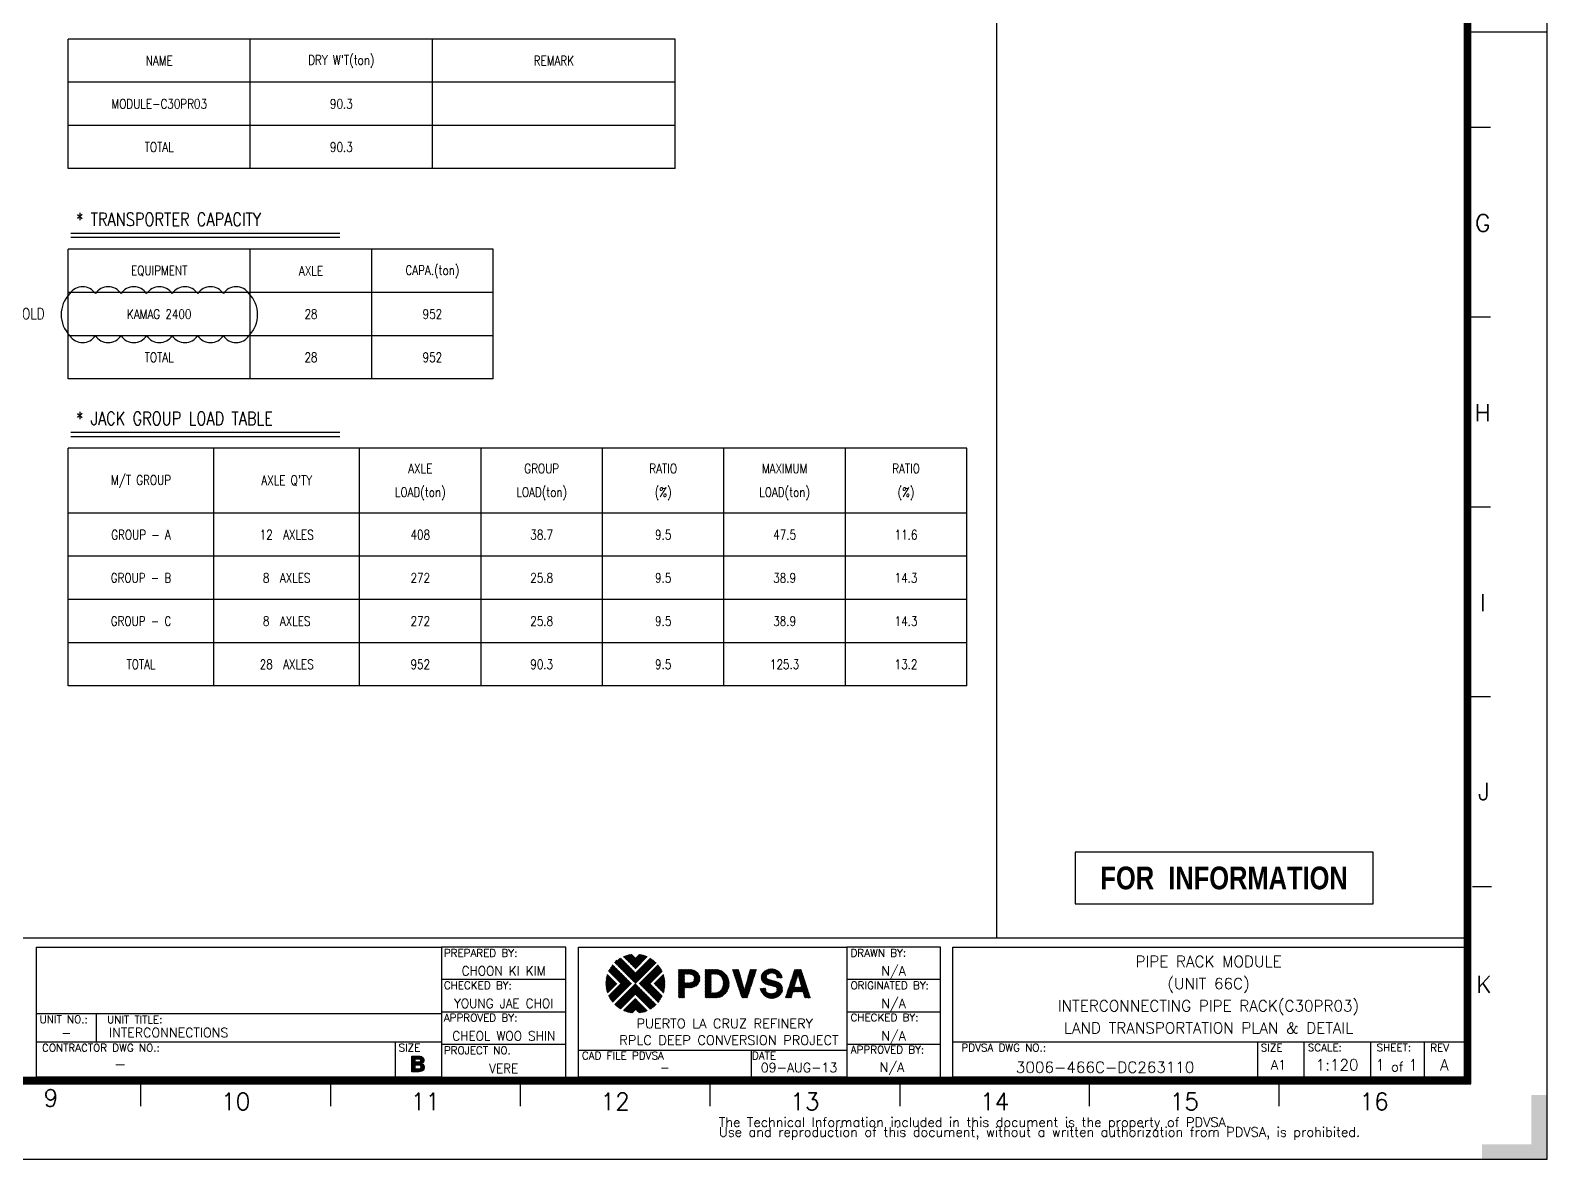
# Model space of a CAD drawing. Header units: metres. Extents: x 151392 to 252312, y -135713 to -64433.
# Drawn here: x 204364 to 252312, y -135713 to -100013 of the extents above; entities that cross this region are included whole.
import ezdxf
from ezdxf.enums import TextEntityAlignment as Align

# ---------------------------------------------------------------- set-up
doc = ezdxf.new("R2010")
doc.units = ezdxf.units.M
doc.header["$LTSCALE"] = 1200
doc.layers.get('0').update_dxf_attribs({"color": 9})
for name, color, linetype in [('block', 2, 'Continuous'), ('CH', 2, 'Continuous'), ('CO', 7, 'Continuous'), ('CTEXTO', 7, 'Continuous'), ('ETBLKA', 7, 'Continuous'), ('TE', 3, 'Continuous'), ('TEXT', 7, 'Continuous')]:
    doc.layers.add(name, color=color, linetype=linetype)
doc.styles.add('DWG_TITLE BLOCK$0$ARIAL', font='arialbd.ttf')
doc.styles.add('ROMANS', font='romans.shx', dxfattribs={"width": 0.8, "height": 360, "bigfont": 'ghs.shx'})
doc.styles.add('RS3', font='ROMANS.shx', dxfattribs={"width": 0.8, "height": 150})

# ---------------------------------------------------------------- blocks, each defined once
blk = doc.blocks.new('Offshore_HEC')
at = {"lineweight": 25}
for p, q in [((695.99, 572.32), (695.99, 58.46)), ((819.32, 21.75), (819.32, 572.32)), ((819.44, 21.62), (819.44, 572.44)), ((819.56, 21.5), (819.56, 572.56)), ((819.68, 21.38), (819.68, 572.68)), ((819.8, 21.25), (819.8, 572.8)), ((819.92, 21.12), (819.92, 572.92)), ((820.04, 21), (820.04, 573.04)), ((820.16, 20.88), (820.16, 573.16)), ((820.28, 20.75), (820.28, 573.28)), ((820.4, 20.62), (820.4, 573.4)), ((820.52, 20.5), (820.52, 573.52)), ((820.64, 20.38), (820.64, 573.64)), ((820.76, 20.25), (820.76, 573.76)), ((820.88, 20.12), (820.88, 573.88)), ((821, 20), (821, 574)), ((841, 297), (819.32, 297)), ((820.16, 272), (826.16, 272)), ((820.16, 222), (826.16, 222)), ((820.16, 172), (826.16, 172)), ((820.16, 122), (826.16, 122)), ((821.45, 72), (826.45, 72)), ((21.75, 58.46), (819.32, 58.46)), ((443.07, 56.02), (549.78, 56.02)), ((443.07, 21.75), (443.07, 56.02)), ((549.78, 56.02), (549.78, 21.75)), ((582.57, 56.02), (549.78, 56.02)), ((582.57, 21.75), (582.57, 56.02)), ((681.23, 56.02), (656.59, 56.02)), ((681.23, 21.75), (681.23, 56.02)), ((684.5, 56.02), (819.32, 56.02)), ((684.5, 21.75), (684.5, 56.02)), ((819.32, 56.02), (819.32, 21.75)), ((582.51, 47.45), (549.78, 47.45)), ((681.23, 47.45), (656.59, 47.45)), ((549.78, 38.44), (443.07, 38.44)), ((458.81, 38.44), (458.81, 30.94)), ((582.57, 38.88), (549.78, 38.88)), ((681.23, 38.88), (656.59, 38.88)), ((549.78, 30.94), (443.07, 30.94)), ((537.61, 30.94), (537.61, 21.75)), ((582.57, 30.32), (549.78, 30.32)), ((656.59, 28.78), (585.84, 28.78)), ((681.23, 30.32), (656.59, 30.32)), ((819.32, 30.94), (684.5, 30.94)), ((764.81, 30.94), (764.81, 21.75)), ((776.98, 30.94), (776.98, 21.75)), ((794.57, 30.94), (794.57, 21.75)), ((808.75, 30.94), (808.75, 21.75)), ((542.09, 23.18), (542.09, 27.24)), ((542.2, 23.18), (542.2, 27.24)), ((542.31, 23.18), (542.31, 27.24)), ((542.42, 23.18), (542.42, 27.24)), ((542.53, 23.18), (542.53, 27.24)), ((542.64, 23.18), (542.64, 27.24)), ((542.75, 23.18), (542.75, 27.24)), ((542.87, 26.57), (542.87, 27.24)), ((542.87, 26.57), (542.87, 27.24)), ((542.87, 25.01), (542.87, 25.64)), ((542.87, 25.01), (542.87, 25.64)), ((542.98, 26.57), (542.98, 27.24)), ((542.98, 26.57), (542.98, 27.24)), ((542.98, 25.01), (542.98, 25.64)), ((542.98, 25.01), (542.98, 25.64)), ((543.09, 26.57), (543.09, 27.24)), ((543.09, 26.57), (543.09, 27.24)), ((543.09, 25.01), (543.09, 25.64)), ((543.09, 25.01), (543.09, 25.64)), ((543.2, 26.57), (543.2, 27.24)), ((543.2, 26.57), (543.2, 27.24)), ((543.2, 25.01), (543.2, 25.64)), ((543.2, 25.01), (543.2, 25.64)), ((543.31, 26.57), (543.31, 27.24)), ((543.31, 26.57), (543.31, 27.24)), ((543.31, 25.01), (543.31, 25.64)), ((543.31, 25.01), (543.31, 25.64)), ((543.42, 26.57), (543.42, 27.24)), ((543.42, 26.57), (543.42, 27.24)), ((543.42, 25.01), (543.42, 25.64)), ((543.42, 25.01), (543.42, 25.64)), ((543.53, 26.57), (543.53, 27.24)), ((543.53, 26.57), (543.53, 27.24)), ((543.53, 25.01), (543.53, 25.64)), ((543.53, 25.01), (543.53, 25.64)), ((543.64, 26.57), (543.64, 27.24)), ((543.64, 26.57), (543.64, 27.24)), ((543.64, 25.01), (543.64, 25.64)), ((543.64, 25.01), (543.64, 25.64)), ((543.75, 26.57), (543.75, 27.24)), ((543.75, 26.57), (543.75, 27.24)), ((543.75, 25.01), (543.75, 25.64)), ((543.75, 25.01), (543.75, 25.64)), ((543.86, 26.55), (543.86, 27.24)), ((543.86, 26.57), (543.86, 27.24)), ((543.86, 24.98), (543.86, 25.66)), ((543.86, 25.01), (543.86, 25.64)), ((543.97, 26.51), (543.97, 27.24)), ((543.97, 26.57), (543.97, 27.24)), ((543.97, 24.95), (543.97, 25.69)), ((543.97, 25.01), (543.97, 25.64)), ((544.08, 26.45), (544.08, 27.24)), ((544.08, 26.57), (544.08, 27.24)), ((544.08, 24.9), (544.08, 25.73)), ((544.08, 25.01), (544.08, 25.64)), ((544.2, 26.57), (544.2, 27.24)), ((544.2, 26.35), (544.2, 27.22)), ((544.2, 24.83), (544.2, 25.86)), ((544.2, 25.01), (544.2, 25.64)), ((544.2, 23.2), (544.2, 24.05)), ((544.31, 24.7), (544.31, 27.19)), ((544.31, 23.22), (544.31, 24.2)), ((544.42, 23.25), (544.42, 27.16)), ((544.53, 25.37), (544.53, 27.12)), ((544.53, 23.28), (544.53, 25.32)), ((544.64, 25.43), (544.64, 27.04)), ((544.64, 23.3), (544.64, 25.26)), ((544.75, 25.49), (544.75, 26.97)), ((544.75, 23.38), (544.75, 25.21)), ((544.86, 25.57), (544.86, 26.88)), ((544.86, 23.46), (544.86, 25.12)), ((544.97, 25.73), (544.97, 26.76)), ((544.97, 23.54), (544.97, 24.99)), ((545.08, 25.91), (545.08, 26.5)), ((545.08, 23.71), (545.08, 24.85)), ((545.19, 23.97), (545.19, 24.62)), ((20, 20), (821, 20)), ((20.13, 20.12), (820.88, 20.12)), ((20.25, 20.25), (820.76, 20.25)), ((20.37, 20.38), (820.64, 20.38)), ((20.5, 20.5), (820.52, 20.5)), ((20.63, 20.62), (820.4, 20.62)), ((20.75, 20.75), (820.28, 20.75)), ((20.87, 20.88), (820.16, 20.88)), ((21, 21), (820.04, 21)), ((21.13, 21.12), (819.92, 21.12)), ((21.25, 21.25), (819.8, 21.25)), ((21.37, 21.38), (819.68, 21.38)), ((21.5, 21.5), (819.56, 21.5)), ((21.63, 21.62), (819.44, 21.62)), ((21.75, 21.75), (819.32, 21.75)), ((549.78, 21.75), (443.07, 21.75)), ((470.54, 14.07), (470.54, 20.07)), ((520.54, 20.07), (520.54, 14.07)), ((542.87, 23.18), (542.87, 23.88)), ((542.87, 23.18), (542.87, 23.88)), ((542.98, 23.18), (542.98, 23.88)), ((542.98, 23.18), (542.98, 23.88)), ((543.09, 23.18), (543.09, 23.88)), ((543.09, 23.18), (543.09, 23.88)), ((543.2, 23.18), (543.2, 23.88)), ((543.2, 23.18), (543.2, 23.88)), ((543.31, 23.18), (543.31, 23.88)), ((543.31, 23.18), (543.31, 23.88)), ((543.42, 23.18), (543.42, 23.88)), ((543.42, 23.18), (543.42, 23.88)), ((543.53, 23.18), (543.53, 23.88)), ((543.53, 23.18), (543.53, 23.88)), ((543.64, 23.18), (543.64, 23.88)), ((543.64, 23.18), (543.64, 23.88)), ((543.75, 23.18), (543.75, 23.88)), ((543.75, 23.18), (543.75, 23.88)), ((543.86, 23.18), (543.86, 23.88)), ((543.86, 23.18), (543.86, 23.88)), ((543.97, 23.19), (543.97, 23.93)), ((543.97, 23.18), (543.97, 23.88)), ((544.08, 23.19), (544.08, 23.96)), ((544.08, 23.18), (544.08, 23.88)), ((544.2, 23.18), (544.2, 23.88)), ((549.78, 21.75), (582.57, 21.75)), ((570.54, 20.07), (570.54, 14.07)), ((620.54, 14.07), (620.54, 20.07)), ((656.59, 21.75), (681.23, 21.75)), ((670.54, 20.07), (670.54, 14.07)), ((819.32, 21.75), (684.5, 21.75)), ((720.54, 14.07), (720.54, 20.07)), ((770.54, 14.07), (770.54, 20.07)), ((819.32, 21.75), (818.32, 21.75)), ((819.32, 21.75), (819.32, 22.75)), ((821, 20), (820, 20)), ((821, 20), (821, 21))]:
    blk.add_line(p, q, dxfattribs=at)
at = {"color": 10}
for p, q in [((595.42, 51.83), (596.11, 52.52)), ((595.52, 51.73), (596.78, 52.99)), ((595.62, 51.63), (597.08, 53.09)), ((595.72, 51.53), (597.19, 52.99)), ((595.82, 51.42), (597.29, 52.89)), ((595.93, 51.32), (597.39, 52.79)), ((596.03, 51.22), (597.49, 52.68)), ((596.13, 51.12), (597.59, 52.58)), ((596.23, 51.02), (597.7, 52.48)), ((596.33, 50.92), (597.8, 52.38)), ((596.44, 50.81), (597.9, 52.28)), ((596.54, 50.71), (598, 52.17)), ((596.64, 50.61), (598.1, 52.07)), ((596.74, 50.51), (598.2, 51.97)), ((597.77, 53.37), (598.01, 53.61)), ((597.87, 53.27), (598.33, 53.73)), ((597.97, 53.16), (598.63, 53.82)), ((598.07, 53.06), (598.92, 53.9)), ((598.18, 52.96), (599.18, 53.97)), ((598.28, 52.86), (599.44, 54.02)), ((598.38, 52.76), (599.69, 54.06)), ((598.48, 52.66), (599.92, 54.1)), ((598.58, 52.55), (600.05, 54.02)), ((598.69, 52.45), (600.15, 53.92)), ((598.79, 52.35), (600.25, 53.82)), ((598.89, 52.25), (600.36, 53.72)), ((598.99, 52.15), (600.46, 53.61)), ((599.09, 52.04), (600.56, 53.51)), ((599.19, 51.94), (600.66, 53.41)), ((599.3, 51.84), (600.76, 53.31)), ((599.4, 51.74), (600.86, 53.2)), ((599.49, 47.76), (604.81, 53.08)), ((599.5, 51.64), (601.94, 54.08)), ((599.59, 47.66), (604.94, 53.01)), ((599.6, 51.54), (602.12, 54.05)), ((599.69, 47.56), (605.07, 52.93)), ((599.7, 51.43), (602.29, 54.02)), ((599.8, 47.45), (605.19, 52.85)), ((599.81, 51.33), (602.46, 53.99)), ((599.9, 47.35), (605.31, 52.77)), ((599.91, 51.23), (602.63, 53.95)), ((600, 47.25), (605.43, 52.68)), ((600.01, 51.13), (602.79, 53.91)), ((600.1, 47.15), (605.55, 52.59)), ((600.11, 51.03), (602.96, 53.87)), ((600.2, 47.05), (605.66, 52.51)), ((600.21, 50.92), (603.11, 53.83)), ((600.3, 46.94), (605.78, 52.42)), ((600.31, 50.82), (603.27, 53.78)), ((600.41, 46.84), (605.89, 52.32)), ((600.42, 50.72), (603.42, 53.73)), ((600.51, 46.74), (606, 52.23)), ((600.52, 50.62), (603.57, 53.67)), ((600.61, 46.64), (606.1, 52.13)), ((600.62, 50.52), (603.72, 53.62)), ((600.71, 46.54), (606.21, 52.04)), ((600.72, 50.42), (603.86, 53.56)), ((600.82, 50.31), (604.01, 53.5)), ((593.1, 46.67), (594.41, 47.98)), ((593.11, 46.88), (594.31, 48.08)), ((593.13, 47.1), (594.21, 48.18)), ((593.16, 47.33), (594.11, 48.28)), ((593.19, 47.57), (594, 48.38)), ((593.23, 47.81), (593.9, 48.48)), ((593.28, 48.07), (593.8, 48.59)), ((593.35, 48.34), (593.7, 48.69)), ((593.43, 48.62), (593.6, 48.79)), ((593.82, 49.62), (595.24, 51.04)), ((593.88, 49.48), (595.34, 50.94)), ((593.98, 49.38), (595.44, 50.84)), ((594.01, 50.02), (595.14, 51.15)), ((594.08, 49.28), (595.55, 50.74)), ((594.19, 49.18), (595.65, 50.64)), ((594.28, 50.49), (595.04, 51.25)), ((594.29, 49.07), (595.75, 50.53)), ((594.39, 48.97), (595.85, 50.43)), ((594.49, 48.87), (595.95, 50.33)), ((594.59, 48.77), (596.05, 50.23)), ((594.7, 48.67), (596.16, 50.13)), ((594.74, 51.15), (594.94, 51.35)), ((594.8, 48.56), (596.26, 50.03)), ((594.9, 48.46), (596.36, 49.92)), ((595, 48.36), (596.46, 49.82)), ((595.1, 48.26), (596.56, 49.72)), ((595.2, 48.16), (596.67, 49.62)), ((595.31, 48.05), (596.77, 49.52)), ((595.41, 47.95), (596.87, 49.41)), ((595.51, 47.85), (596.97, 49.31)), ((595.61, 47.75), (597.07, 49.21)), ((595.71, 47.65), (597.17, 49.11)), ((595.82, 47.55), (597.28, 49.01)), ((595.92, 47.44), (597.38, 48.91)), ((596.02, 47.34), (597.48, 48.8)), ((596.12, 47.24), (597.58, 48.7)), ((596.22, 47.14), (597.68, 48.6)), ((596.32, 47.04), (597.79, 48.5)), ((596.43, 46.93), (597.89, 48.4)), ((596.53, 46.83), (597.99, 48.29)), ((596.63, 46.73), (598.09, 48.19)), ((596.73, 46.63), (598.19, 48.09)), ((596.83, 46.53), (598.29, 47.99)), ((596.84, 50.41), (598.31, 51.87)), ((596.94, 50.3), (598.41, 51.77)), ((597.05, 50.2), (598.51, 51.67)), ((597.15, 50.1), (598.61, 51.56)), ((597.25, 50), (598.71, 51.46)), ((597.35, 49.9), (598.81, 51.36)), ((597.45, 49.8), (598.92, 51.26)), ((597.56, 49.69), (599.02, 51.16)), ((597.66, 49.59), (599.12, 51.05)), ((597.76, 49.49), (599.22, 50.95)), ((597.86, 49.39), (599.32, 50.85)), ((597.96, 49.29), (599.42, 50.75)), ((598.06, 49.18), (599.53, 50.65)), ((598.17, 49.08), (599.63, 50.54)), ((598.27, 48.98), (599.73, 50.44)), ((598.37, 48.88), (599.83, 50.34)), ((598.47, 48.78), (599.93, 50.24)), ((598.57, 48.68), (600.03, 50.14)), ((598.68, 48.57), (600.14, 50.03)), ((598.78, 48.47), (600.24, 49.93)), ((598.88, 48.37), (600.34, 49.83)), ((598.98, 48.27), (600.44, 49.73)), ((599.08, 48.17), (600.54, 49.63)), ((599.18, 48.06), (600.65, 49.52)), ((599.29, 47.96), (600.75, 49.42)), ((599.39, 47.86), (600.85, 49.32)), ((600.81, 46.44), (606.31, 51.94)), ((601.91, 46.31), (606.9, 51.3)), ((602.01, 46.21), (606.99, 51.18)), ((602.11, 46.1), (607.08, 51.07)), ((602.21, 46), (607.16, 50.95)), ((602.32, 45.9), (607.25, 50.83)), ((602.42, 45.8), (607.33, 50.71)), ((602.52, 45.7), (607.41, 50.59)), ((602.62, 45.6), (607.49, 50.46)), ((602.72, 45.49), (607.57, 50.34)), ((602.83, 45.39), (607.64, 50.21)), ((602.93, 45.29), (607.71, 50.08)), ((603.03, 45.19), (607.79, 49.94)), ((603.13, 45.09), (607.85, 49.81)), ((603.23, 44.98), (607.92, 49.67)), ((605.79, 46.32), (608.27, 48.8)), ((605.89, 46.22), (608.32, 48.65)), ((606, 46.12), (608.37, 48.49)), ((606.1, 46.02), (608.41, 48.33)), ((606.2, 45.91), (608.45, 48.16)), ((606.3, 45.81), (608.49, 48)), ((612.25, 49.93), (612.42, 50.1)), ((612.25, 49.72), (612.63, 50.1)), ((612.25, 49.52), (612.83, 50.1)), ((612.25, 49.32), (613.04, 50.1)), ((612.25, 49.11), (613.24, 50.1)), ((612.25, 48.91), (613.44, 50.1)), ((612.25, 48.71), (613.65, 50.1)), ((612.25, 48.5), (613.85, 50.1)), ((612.25, 48.3), (614.05, 50.1)), ((612.25, 48.09), (614.26, 50.1)), ((612.25, 47.89), (614.46, 50.1)), ((612.25, 47.69), (614.66, 50.1)), ((612.25, 47.48), (614.87, 50.1)), ((612.25, 47.28), (615.07, 50.1)), ((612.25, 47.08), (613.84, 48.67)), ((612.25, 46.87), (613.84, 48.46)), ((612.25, 46.67), (613.84, 48.26)), ((612.25, 46.47), (613.84, 48.05)), ((614.03, 48.86), (615.28, 50.1)), ((614.24, 48.86), (615.48, 50.1)), ((614.44, 48.86), (615.65, 50.07)), ((614.51, 45.27), (617.76, 48.52)), ((614.64, 48.86), (615.82, 50.04)), ((614.71, 45.27), (617.81, 48.37)), ((614.85, 48.86), (615.99, 50)), ((614.92, 45.27), (617.85, 48.19)), ((615.05, 48.86), (616.16, 49.96)), ((615.12, 45.27), (617.86, 48.01)), ((615.25, 48.86), (616.31, 49.92)), ((615.42, 48.82), (616.45, 49.86)), ((615.59, 48.79), (616.6, 49.8)), ((615.73, 48.73), (616.72, 49.72)), ((615.87, 48.66), (616.84, 49.63)), ((615.98, 48.56), (616.96, 49.55)), ((616.07, 48.46), (617.07, 49.46)), ((616.17, 48.35), (617.18, 49.36)), ((616.28, 48.25), (617.29, 49.27)), ((616.3, 47.26), (617.7, 48.65)), ((616.32, 48.09), (617.38, 49.15)), ((616.34, 47.91), (617.46, 49.03)), ((616.34, 47.5), (617.61, 48.78)), ((616.36, 47.73), (617.54, 48.9)), ((619.26, 50.02), (619.35, 50.1)), ((619.26, 49.82), (619.55, 50.1)), ((619.26, 49.61), (619.76, 50.1)), ((619.26, 49.41), (619.96, 50.1)), ((619.26, 49.2), (620.16, 50.1)), ((619.26, 49), (620.37, 50.1)), ((619.26, 48.8), (620.57, 50.1)), ((619.26, 48.59), (620.77, 50.1)), ((619.26, 48.39), (620.98, 50.1)), ((619.26, 48.19), (621.18, 50.1)), ((619.26, 47.98), (621.39, 50.1)), ((619.26, 47.78), (621.59, 50.1)), ((619.26, 47.58), (621.79, 50.1)), ((619.26, 47.37), (622, 50.1)), ((619.26, 47.17), (620.85, 48.76)), ((619.26, 46.96), (620.85, 48.55)), ((619.26, 46.76), (620.85, 48.35)), ((619.26, 46.56), (620.85, 48.15)), ((620.96, 48.86), (622.2, 50.1)), ((621.16, 48.86), (622.4, 50.1)), ((621.36, 48.86), (622.58, 50.07)), ((621.57, 48.86), (622.75, 50.05)), ((621.77, 48.86), (622.92, 50.01)), ((621.97, 48.86), (623.07, 49.96)), ((622.18, 48.86), (623.23, 49.91)), ((622.35, 48.83), (623.38, 49.86)), ((622.52, 48.79), (623.53, 49.8)), ((622.67, 48.75), (623.66, 49.73)), ((622.82, 48.68), (623.79, 49.66)), ((622.94, 48.61), (623.93, 49.6)), ((623.05, 48.51), (624.04, 49.5)), ((623.16, 48.42), (624.15, 49.4)), ((623.27, 48.33), (624.26, 49.32)), ((623.38, 48.23), (624.38, 49.23)), ((623.47, 48.12), (624.48, 49.12)), ((623.56, 48), (624.57, 49.01)), ((623.64, 47.88), (624.66, 48.9)), ((623.7, 47.73), (624.76, 48.79)), ((623.76, 47.59), (624.86, 48.69)), ((623.82, 47.45), (624.96, 48.59)), ((623.88, 47.3), (625.02, 48.45)), ((623.93, 47.15), (625.09, 48.31)), ((623.98, 47), (625.16, 48.18)), ((624.02, 46.83), (625.23, 48.04)), ((626.43, 50.06), (626.48, 50.1)), ((626.48, 49.91), (626.68, 50.1)), ((626.53, 49.75), (626.88, 50.1)), ((626.59, 49.6), (627.09, 50.1)), ((626.64, 49.45), (627.29, 50.1)), ((626.69, 49.3), (627.49, 50.1)), ((626.74, 49.14), (627.7, 50.1)), ((626.79, 48.99), (627.9, 50.1)), ((626.84, 48.84), (628.08, 50.08)), ((626.89, 48.69), (628.13, 49.92)), ((626.94, 48.53), (628.17, 49.76)), ((626.99, 48.38), (628.22, 49.61)), ((627.04, 48.23), (628.26, 49.45)), ((627.09, 48.07), (628.31, 49.29)), ((627.15, 47.92), (628.35, 49.13)), ((627.2, 47.77), (628.4, 48.97)), ((627.25, 47.62), (628.45, 48.81)), ((627.3, 47.46), (628.49, 48.66)), ((627.35, 47.31), (628.54, 48.5)), ((627.4, 47.16), (628.58, 48.34)), ((627.45, 47.01), (628.63, 48.18)), ((627.5, 46.85), (628.67, 48.02)), ((629.88, 45.77), (632.12, 48.01)), ((629.96, 46.05), (632.22, 48.32)), ((630.04, 46.34), (632.32, 48.62)), ((630.12, 46.62), (632.42, 48.92)), ((630.2, 46.91), (632.52, 49.23)), ((630.29, 47.19), (632.62, 49.53)), ((630.37, 47.48), (632.72, 49.83)), ((630.45, 47.76), (632.79, 50.1)), ((630.53, 48.05), (632.59, 50.1)), ((630.61, 48.33), (632.38, 50.1)), ((630.69, 48.62), (632.18, 50.1)), ((630.78, 48.9), (631.97, 50.1)), ((630.86, 49.19), (631.77, 50.1)), ((630.94, 49.47), (631.57, 50.1)), ((631.02, 49.76), (631.36, 50.1)), ((631.1, 50.04), (631.16, 50.1)), ((634.02, 47.87), (636.4, 50.25)), ((634.02, 48.08), (636.15, 50.21)), ((634.03, 47.68), (636.63, 50.28)), ((634.04, 48.3), (635.92, 50.18)), ((634.06, 47.5), (636.83, 50.28)), ((634.09, 47.33), (637.02, 50.26)), ((634.13, 48.59), (635.57, 50.03)), ((634.16, 47.2), (635.49, 48.53)), ((634.23, 47.06), (635.44, 48.27)), ((634.26, 48.93), (635.16, 49.83)), ((634.3, 46.93), (635.44, 48.07)), ((635.78, 48.82), (637.2, 50.24)), ((636.18, 49.01), (637.38, 50.21)), ((636.47, 49.1), (637.54, 50.17)), ((636.67, 49.1), (637.7, 50.12)), ((636.88, 49.1), (637.84, 50.06)), ((637.07, 49.09), (637.97, 49.99)), ((637.25, 49.06), (638.11, 49.93)), ((637.42, 49.03), (638.26, 49.87)), ((637.55, 48.96), (638.4, 49.81)), ((637.68, 48.88), (638.51, 49.72)), ((637.79, 48.79), (638.63, 49.63)), ((637.89, 48.69), (638.74, 49.54)), ((637.99, 48.59), (638.86, 49.45)), ((638.05, 48.44), (638.97, 49.36)), ((638.1, 48.29), (639.06, 49.25)), ((638.12, 48.1), (639.13, 49.11)), ((638.13, 47.91), (639.2, 48.98)), ((638.29, 47.86), (639.29, 48.86)), ((638.5, 47.87), (639.36, 48.74)), ((638.72, 47.89), (639.42, 48.59)), ((638.93, 47.9), (639.47, 48.43)), ((639.14, 47.91), (639.51, 48.27)), ((639.36, 47.92), (639.55, 48.1)), ((641.47, 45.95), (643.49, 47.98)), ((641.57, 46.26), (643.57, 48.26)), ((641.67, 46.56), (643.66, 48.55)), ((641.77, 46.86), (644.67, 49.77)), ((641.87, 47.17), (644.62, 49.92)), ((641.97, 47.47), (644.57, 50.07)), ((642.07, 47.77), (644.4, 50.1)), ((642.17, 48.08), (644.19, 50.1)), ((642.27, 48.38), (643.99, 50.1)), ((642.37, 48.68), (643.79, 50.1)), ((642.47, 48.99), (643.58, 50.1)), ((642.57, 49.29), (643.38, 50.1)), ((642.67, 49.59), (643.18, 50.1)), ((642.77, 49.9), (642.97, 50.1)), ((643.72, 48.61), (644.72, 49.61)), ((643.77, 48.45), (644.77, 49.46)), ((643.81, 48.3), (644.82, 49.31)), ((643.86, 48.14), (644.87, 49.15)), ((643.9, 47.98), (644.92, 49)), ((643.95, 47.82), (644.97, 48.85)), ((643.99, 47.66), (645.02, 48.69)), ((644.04, 47.51), (645.08, 48.54)), ((644.09, 47.35), (645.13, 48.39)), ((644.13, 47.19), (645.18, 48.24)), ((644.18, 47.03), (645.23, 48.08)), ((593.1, 46.46), (594.51, 47.87)), ((593.1, 46.26), (594.62, 47.77)), ((593.11, 46.06), (594.72, 47.67)), ((593.12, 45.86), (594.82, 47.57)), ((593.13, 45.68), (594.92, 47.47)), ((593.15, 45.49), (595.02, 47.37)), ((593.17, 45.31), (595.13, 47.26)), ((593.2, 45.13), (595.23, 47.16)), ((593.23, 44.96), (595.33, 47.06)), ((593.26, 44.79), (595.43, 46.96)), ((593.3, 44.62), (595.53, 46.86)), ((593.34, 44.46), (595.64, 46.76)), ((593.38, 44.3), (595.74, 46.65)), ((593.43, 44.14), (595.84, 46.55)), ((593.48, 43.98), (595.94, 46.45)), ((593.82, 43.11), (598.5, 47.78)), ((593.89, 42.97), (598.6, 47.68)), ((593.95, 42.83), (598.7, 47.58)), ((594.02, 42.7), (598.8, 47.48)), ((594.1, 42.57), (598.9, 47.38)), ((594.17, 42.44), (599.01, 47.28)), ((594.25, 42.31), (599.11, 47.17)), ((594.33, 42.19), (599.21, 47.07)), ((594.41, 42.06), (599.31, 46.97)), ((594.49, 41.94), (599.41, 46.87)), ((594.57, 41.82), (599.52, 46.77)), ((594.66, 41.71), (599.62, 46.66)), ((594.75, 41.59), (599.72, 46.56)), ((594.84, 41.48), (599.82, 46.46)), ((595.42, 40.84), (600.92, 46.33)), ((595.52, 40.74), (601.02, 46.23)), ((595.63, 40.64), (601.12, 46.13)), ((595.74, 40.54), (601.22, 46.03)), ((595.85, 40.45), (601.32, 45.93)), ((595.96, 40.36), (601.42, 45.82)), ((596.07, 40.27), (601.53, 45.72)), ((596.18, 40.18), (601.63, 45.62)), ((596.3, 40.09), (601.73, 45.52)), ((596.42, 40.01), (601.83, 45.42)), ((596.54, 39.92), (601.93, 45.32)), ((596.66, 39.84), (602.04, 45.21)), ((596.79, 39.76), (602.14, 45.11)), ((596.92, 39.69), (602.24, 45.01)), ((596.94, 46.43), (598.4, 47.89)), ((600.88, 43.45), (602.34, 44.91)), ((600.98, 43.35), (602.44, 44.81)), ((601.09, 43.24), (602.54, 44.7)), ((601.19, 43.14), (602.65, 44.6)), ((601.29, 43.04), (602.75, 44.5)), ((601.39, 42.94), (602.85, 44.4)), ((601.49, 42.84), (602.95, 44.3)), ((601.59, 42.74), (603.05, 44.2)), ((601.7, 42.63), (603.16, 44.09)), ((601.8, 42.53), (603.26, 43.99)), ((603.33, 44.88), (604.8, 46.35)), ((603.44, 44.78), (604.9, 46.25)), ((603.54, 44.68), (605, 46.14)), ((603.64, 44.58), (605.1, 46.04)), ((603.74, 44.48), (605.21, 45.94)), ((603.84, 44.37), (605.31, 45.84)), ((603.95, 44.27), (605.41, 45.74)), ((604.05, 44.17), (605.51, 45.63)), ((604.15, 44.07), (605.61, 45.53)), ((604.25, 43.97), (605.72, 45.43)), ((604.35, 43.87), (605.82, 45.33)), ((604.46, 43.76), (605.92, 45.23)), ((604.56, 43.66), (606.02, 45.12)), ((604.66, 43.56), (606.12, 45.02)), ((604.76, 43.46), (606.22, 44.92)), ((604.86, 43.36), (606.33, 44.82)), ((604.96, 43.25), (606.43, 44.72)), ((605.07, 43.15), (606.53, 44.62)), ((605.17, 43.05), (606.63, 44.51)), ((605.27, 42.95), (606.73, 44.41)), ((605.37, 42.85), (606.84, 44.31)), ((605.47, 42.75), (606.94, 44.21)), ((605.58, 42.64), (607.04, 44.11)), ((605.68, 42.54), (607.14, 44)), ((606.4, 45.71), (608.52, 47.83)), ((606.5, 45.61), (608.55, 47.65)), ((606.61, 45.51), (608.58, 47.48)), ((606.71, 45.41), (608.6, 47.3)), ((606.81, 45.3), (608.62, 47.11)), ((606.91, 45.2), (608.63, 46.92)), ((607.01, 45.1), (608.64, 46.73)), ((607.12, 45), (608.65, 46.53)), ((607.22, 44.9), (608.65, 46.33)), ((607.32, 44.79), (608.65, 46.12)), ((607.42, 44.69), (608.64, 45.91)), ((607.52, 44.59), (608.62, 45.69)), ((607.62, 44.49), (608.6, 45.46)), ((607.73, 44.39), (608.57, 45.23)), ((607.83, 44.29), (608.53, 44.99)), ((607.93, 44.18), (608.48, 44.73)), ((608.03, 44.08), (608.42, 44.47)), ((608.13, 43.98), (608.35, 44.19)), ((612.25, 46.26), (613.84, 47.85)), ((612.25, 46.06), (613.84, 47.65)), ((612.25, 45.85), (613.84, 47.44)), ((612.25, 45.65), (613.84, 47.24)), ((612.25, 45.45), (613.84, 47.04)), ((612.25, 45.24), (613.84, 46.83)), ((612.25, 45.04), (613.84, 46.63)), ((612.25, 44.84), (613.99, 46.58)), ((612.25, 44.63), (614.19, 46.58)), ((612.25, 44.43), (614.4, 46.58)), ((612.25, 44.23), (614.6, 46.58)), ((612.25, 44.02), (614.81, 46.58)), ((612.25, 43.82), (615.01, 46.58)), ((612.25, 43.61), (613.84, 45.2)), ((612.25, 43.41), (613.84, 45)), ((612.25, 43.21), (613.84, 44.8)), ((612.25, 43), (613.84, 44.59)), ((612.25, 42.8), (613.84, 44.39)), ((612.29, 42.64), (613.84, 44.19)), ((612.49, 42.64), (613.84, 43.98)), ((613.9, 45.27), (615.21, 46.58)), ((614.1, 45.27), (615.48, 46.64)), ((614.31, 45.27), (615.81, 46.77)), ((615.32, 45.27), (617.88, 47.82)), ((615.54, 45.27), (617.88, 47.62)), ((615.79, 45.32), (617.88, 47.41)), ((616.07, 45.4), (617.85, 47.18)), ((616.4, 45.53), (617.78, 46.9)), ((616.76, 45.68), (617.53, 46.45)), ((619.26, 46.35), (620.85, 47.94)), ((619.26, 46.15), (620.85, 47.74)), ((619.26, 45.95), (620.85, 47.54)), ((619.26, 45.74), (620.85, 47.33)), ((619.26, 45.54), (620.85, 47.13)), ((619.26, 45.33), (620.85, 46.92)), ((619.26, 45.13), (620.85, 46.72)), ((619.26, 44.93), (620.85, 46.52)), ((619.26, 44.72), (620.85, 46.31)), ((619.26, 44.52), (620.85, 46.11)), ((619.26, 44.32), (620.85, 45.91)), ((619.26, 44.11), (620.85, 45.7)), ((619.26, 43.91), (620.85, 45.5)), ((619.26, 43.71), (620.85, 45.3)), ((619.26, 43.5), (620.85, 45.09)), ((619.26, 43.3), (620.85, 44.89)), ((619.26, 43.09), (620.85, 44.68)), ((619.26, 42.89), (620.85, 44.48)), ((619.26, 42.69), (620.85, 44.28)), ((619.42, 42.64), (620.85, 44.07)), ((619.62, 42.64), (620.97, 43.99)), ((619.83, 42.64), (621.17, 43.99)), ((620.03, 42.64), (621.38, 43.99)), ((620.23, 42.64), (621.58, 43.99)), ((620.44, 42.64), (621.78, 43.99)), ((620.64, 42.64), (621.99, 43.99)), ((620.84, 42.64), (622.2, 43.99)), ((621.05, 42.64), (622.43, 44.02)), ((621.25, 42.64), (622.81, 44.19)), ((621.46, 42.64), (625.6, 46.78)), ((621.66, 42.64), (625.62, 46.6)), ((621.86, 42.64), (625.62, 46.4)), ((622.07, 42.64), (625.62, 46.2)), ((622.28, 42.65), (625.59, 45.96)), ((622.52, 42.68), (625.54, 45.71)), ((622.75, 42.71), (625.47, 45.44)), ((622.97, 42.73), (625.39, 45.15)), ((623.28, 42.83), (625.27, 44.83)), ((623.66, 43.01), (625.12, 44.47)), ((623.67, 45.06), (625.56, 46.95)), ((623.83, 45.43), (625.52, 47.11)), ((623.94, 45.73), (625.48, 47.28)), ((624, 46), (625.44, 47.44)), ((624.03, 46.64), (625.28, 47.89)), ((624.03, 46.44), (625.34, 47.74)), ((624.03, 46.23), (625.39, 47.59)), ((627.55, 46.7), (628.72, 47.86)), ((627.6, 46.55), (628.76, 47.71)), ((627.65, 46.39), (628.81, 47.55)), ((627.71, 46.24), (628.85, 47.39)), ((627.76, 46.09), (628.9, 47.23)), ((627.81, 45.94), (628.94, 47.07)), ((627.86, 45.78), (628.99, 46.91)), ((627.91, 45.63), (629.03, 46.75)), ((627.96, 45.48), (629.08, 46.6)), ((628.01, 45.32), (629.12, 46.44)), ((628.06, 45.17), (629.17, 46.28)), ((628.11, 45.02), (629.21, 46.12)), ((628.16, 44.87), (629.26, 45.96)), ((628.21, 44.71), (629.3, 45.8)), ((628.27, 44.56), (629.35, 45.65)), ((628.32, 44.41), (629.4, 45.49)), ((628.37, 44.26), (629.44, 45.33)), ((628.42, 44.1), (629.49, 45.17)), ((628.47, 43.95), (629.53, 45.01)), ((628.52, 43.8), (629.56, 44.84)), ((628.57, 43.64), (629.59, 44.66)), ((628.62, 43.49), (631.63, 46.5)), ((628.67, 43.34), (631.53, 46.19)), ((628.72, 43.19), (631.43, 45.89)), ((628.77, 43.03), (631.33, 45.59)), ((628.83, 42.88), (631.23, 45.28)), ((628.88, 42.73), (631.13, 44.98)), ((628.99, 42.64), (631.03, 44.68)), ((629.19, 42.64), (630.93, 44.37)), ((629.4, 42.64), (630.83, 44.07)), ((629.61, 44.68), (631.73, 46.8)), ((629.65, 44.93), (631.82, 47.1)), ((629.72, 45.2), (631.92, 47.41)), ((629.8, 45.48), (632.02, 47.71)), ((633.76, 44.97), (633.89, 45.1)), ((633.8, 44.8), (634.11, 45.11)), ((633.84, 44.64), (634.32, 45.12)), ((633.89, 44.48), (634.54, 45.13)), ((633.95, 44.35), (634.75, 45.14)), ((634.01, 44.2), (634.96, 45.15)), ((634.09, 44.07), (635.18, 45.16)), ((634.18, 43.96), (635.23, 45.01)), ((634.25, 43.83), (635.23, 44.81)), ((634.33, 43.71), (635.26, 44.63)), ((634.39, 46.82), (635.49, 47.92)), ((634.42, 43.59), (635.31, 44.47)), ((634.48, 46.71), (635.57, 47.79)), ((634.51, 43.48), (635.37, 44.34)), ((634.59, 46.61), (635.69, 47.71)), ((634.61, 43.37), (635.45, 44.21)), ((634.7, 46.52), (635.81, 47.63)), ((634.72, 43.27), (635.54, 44.1)), ((634.82, 46.43), (635.94, 47.56)), ((634.83, 43.18), (635.65, 44.01)), ((634.94, 46.35), (636.08, 47.49)), ((634.94, 43.09), (635.81, 43.96)), ((635.06, 46.27), (636.22, 47.43)), ((635.19, 46.19), (636.38, 47.38)), ((635.35, 46.14), (636.54, 47.34)), ((635.5, 46.1), (636.7, 47.29)), ((635.66, 46.05), (636.86, 47.25)), ((635.83, 46.01), (637.02, 47.21)), ((635.99, 45.97), (637.18, 47.16)), ((636.15, 45.93), (637.34, 47.12)), ((636.31, 45.89), (637.5, 47.08)), ((636.37, 42.48), (637.9, 44.01)), ((636.48, 45.85), (637.66, 47.04)), ((636.56, 42.47), (639.59, 45.5)), ((636.64, 45.81), (637.83, 47)), ((636.76, 42.47), (639.63, 45.34)), ((636.8, 45.77), (637.99, 46.96)), ((636.96, 45.72), (638.15, 46.91)), ((636.97, 42.47), (639.65, 45.16)), ((637.13, 45.68), (638.31, 46.86)), ((637.19, 42.49), (639.65, 44.95)), ((637.29, 45.64), (638.45, 46.8)), ((637.43, 42.52), (639.65, 44.75)), ((637.45, 45.6), (638.58, 46.73)), ((637.61, 45.56), (638.72, 46.66)), ((637.72, 42.61), (639.64, 44.53)), ((637.75, 45.5), (638.83, 46.58)), ((637.88, 45.41), (638.95, 46.49)), ((637.98, 44.1), (639.54, 45.66)), ((638, 45.33), (639.07, 46.4)), ((638.03, 42.72), (639.6, 44.29)), ((638.06, 45.19), (639.16, 46.29)), ((638.12, 45.05), (639.26, 46.18)), ((638.13, 44.86), (639.34, 46.07)), ((638.13, 44.65), (639.43, 45.95)), ((638.13, 44.45), (639.49, 45.81)), ((639.57, 47.93), (639.58, 47.94)), ((640.39, 42.64), (643.23, 45.47)), ((640.47, 42.92), (643.02, 45.47)), ((640.57, 43.22), (642.82, 45.47)), ((640.6, 42.64), (643.43, 45.47)), ((640.67, 43.53), (642.82, 45.68)), ((640.77, 43.83), (642.91, 45.97)), ((640.8, 42.64), (643.64, 45.47)), ((640.87, 44.13), (642.99, 46.25)), ((640.97, 44.44), (643.07, 46.54)), ((641.01, 42.64), (642.39, 44.03)), ((641.07, 44.74), (643.16, 46.83)), ((641.17, 45.04), (643.24, 47.12)), ((641.27, 45.35), (643.32, 47.4)), ((641.37, 45.65), (643.41, 47.69)), ((642.6, 44.23), (643.84, 45.47)), ((642.8, 44.23), (644.04, 45.47)), ((643, 44.23), (644.25, 45.47)), ((643.21, 44.23), (644.45, 45.47)), ((643.41, 44.23), (645.73, 46.55)), ((643.61, 44.23), (645.78, 46.4)), ((643.82, 44.23), (645.83, 46.24)), ((644.02, 44.23), (645.88, 46.09)), ((644.22, 46.88), (645.28, 47.93)), ((644.22, 44.23), (645.93, 45.94)), ((644.27, 46.72), (645.33, 47.78)), ((644.32, 46.56), (645.38, 47.62)), ((644.36, 46.4), (645.43, 47.47)), ((644.41, 46.24), (645.48, 47.32)), ((644.43, 44.23), (645.98, 45.78)), ((644.45, 46.09), (645.53, 47.16)), ((644.5, 45.93), (645.58, 47.01)), ((644.54, 45.77), (645.63, 46.86)), ((644.59, 45.61), (645.68, 46.7)), ((644.63, 44.23), (646.03, 45.63)), ((644.84, 44.23), (646.08, 45.48)), ((645.02, 44.21), (646.13, 45.32)), ((645.06, 44.04), (646.18, 45.17)), ((645.1, 43.88), (646.23, 45.02)), ((645.14, 43.72), (646.28, 44.86)), ((645.19, 43.56), (646.33, 44.71)), ((645.23, 43.4), (646.39, 44.56)), ((645.27, 43.24), (646.44, 44.4)), ((645.31, 43.08), (646.49, 44.25)), ((645.35, 42.91), (646.54, 44.1)), ((597.72, 39.27), (600.91, 42.45)), ((597.86, 39.21), (601.01, 42.35)), ((598.01, 39.15), (601.11, 42.25)), ((598.16, 39.09), (601.21, 42.15)), ((598.31, 39.04), (601.31, 42.05)), ((598.46, 38.99), (601.42, 41.95)), ((598.61, 38.94), (601.52, 41.84)), ((598.77, 38.89), (601.62, 41.74)), ((598.93, 38.85), (601.72, 41.64)), ((599.09, 38.81), (601.82, 41.54)), ((599.26, 38.77), (601.92, 41.44)), ((599.43, 38.74), (602.03, 41.33)), ((599.6, 38.71), (602.13, 41.23)), ((599.78, 38.68), (602.23, 41.13)), ((599.99, 38.69), (602.33, 41.03)), ((600.97, 39.46), (602.43, 40.93)), ((601.07, 39.36), (602.54, 40.83)), ((601.17, 39.26), (602.64, 40.72)), ((601.27, 39.16), (602.74, 40.62)), ((601.38, 39.06), (602.84, 40.52)), ((601.48, 38.95), (602.94, 40.42)), ((601.58, 38.85), (603.04, 40.32)), ((601.68, 38.75), (603.15, 40.21)), ((601.79, 38.66), (603.25, 40.11)), ((601.9, 42.43), (603.36, 43.89)), ((602, 42.33), (603.46, 43.79)), ((602.03, 38.69), (603.35, 40.01)), ((602.1, 42.23), (603.56, 43.69)), ((602.21, 42.13), (603.67, 43.58)), ((602.31, 42.02), (603.77, 43.48)), ((602.41, 41.92), (603.87, 43.38)), ((602.51, 41.82), (603.97, 43.28)), ((602.61, 41.72), (604.07, 43.18)), ((602.72, 41.62), (604.17, 43.07)), ((602.82, 41.52), (604.28, 42.97)), ((602.92, 41.41), (604.38, 42.87)), ((603.02, 41.31), (604.48, 42.77)), ((603.12, 41.21), (604.58, 42.67)), ((603.23, 41.11), (604.68, 42.57)), ((603.33, 41.01), (604.79, 42.46)), ((603.43, 40.9), (604.89, 42.36)), ((603.53, 40.8), (604.99, 42.26)), ((603.63, 40.7), (605.09, 42.16)), ((603.74, 40.6), (605.19, 42.06)), ((603.84, 40.5), (605.29, 41.95)), ((603.94, 40.4), (605.4, 41.85)), ((604.04, 40.29), (605.5, 41.75)), ((604.14, 40.19), (605.6, 41.65)), ((604.25, 40.09), (605.7, 41.55)), ((604.35, 39.99), (605.8, 41.45)), ((604.45, 39.89), (605.91, 41.34)), ((604.55, 39.79), (606.01, 41.24)), ((604.65, 39.68), (606.11, 41.14)), ((604.9, 39.72), (606.21, 41.04)), ((605.52, 40.14), (606.31, 40.94)), ((605.78, 42.44), (607.24, 43.9)), ((605.88, 42.34), (607.34, 43.8)), ((605.98, 42.24), (607.45, 43.7)), ((606.09, 42.13), (607.55, 43.6)), ((606.19, 42.03), (607.65, 43.5)), ((606.29, 41.93), (607.75, 43.39)), ((606.39, 41.83), (607.85, 43.29)), ((606.49, 41.73), (607.95, 43.19)), ((606.59, 41.63), (607.79, 42.82)), ((606.7, 41.52), (607.53, 42.36)), ((606.8, 41.42), (607.11, 41.74)), ((608.24, 43.88), (608.26, 43.9)), ((612.7, 42.64), (613.84, 43.78)), ((612.9, 42.64), (613.84, 43.57)), ((613.11, 42.64), (613.84, 43.37)), ((613.31, 42.64), (613.84, 43.17)), ((613.51, 42.64), (613.84, 42.96)), ((613.72, 42.64), (613.84, 42.76)), ((624.5, 43.65), (624.74, 43.88)), ((629.6, 42.64), (630.73, 43.77)), ((629.8, 42.64), (630.63, 43.46)), ((630.01, 42.64), (630.53, 43.16)), ((630.21, 42.64), (630.43, 42.86)), ((635.05, 43), (635.95, 43.9)), ((635.17, 42.91), (636.1, 43.84)), ((635.31, 42.85), (636.26, 43.8)), ((635.44, 42.78), (636.43, 43.76)), ((635.58, 42.72), (636.61, 43.74)), ((635.74, 42.67), (636.82, 43.74)), ((635.87, 42.59), (637.04, 43.76)), ((636.02, 42.54), (637.3, 43.83)), ((636.18, 42.5), (637.6, 43.92)), ((638.48, 42.96), (639.29, 43.77)), ((641.21, 42.64), (642.3, 43.73)), ((641.41, 42.64), (642.21, 43.44)), ((641.62, 42.64), (642.12, 43.15)), ((641.82, 42.64), (642.04, 42.85)), ((645.4, 42.75), (646.59, 43.94)), ((645.49, 42.64), (646.64, 43.79)), ((645.69, 42.64), (646.69, 43.64)), ((645.89, 42.64), (646.74, 43.48)), ((646.1, 42.64), (646.79, 43.33)), ((646.3, 42.64), (646.84, 43.18)), ((646.5, 42.64), (646.89, 43.02)), ((646.71, 42.64), (646.94, 42.87)), ((646.91, 42.64), (646.99, 42.72)), ((602.27, 38.73), (603.45, 39.91)), ((602.53, 38.78), (603.55, 39.81)), ((602.79, 38.84), (603.66, 39.71)), ((603.07, 38.92), (603.76, 39.6)), ((603.37, 39.01), (603.86, 39.5)), ((603.69, 39.12), (603.96, 39.4)), ((604.03, 39.27), (604.06, 39.3))]:
    blk.add_line(p, q, dxfattribs=at)
at = {"lineweight": 25}
blk.add_lwpolyline([(0, 0), (0, 594), (841, 594), (841, 0)], close=True, dxfattribs=at)
for points in [[(656.59, 21.75), (585.84, 21.75), (585.84, 56.02), (656.59, 56.02)], [(656.59, 56.02), (656.59, 21.75)], [(631.4, 28.78), (631.4, 21.75)], [(541.98, 23.18), (541.98, 27.24), (544.12, 27.24), (544.48, 27.15), (544.79, 26.95), (544.96, 26.79), (545.05, 26.63), (545.11, 26.37), (545.11, 26.06), (545.09, 25.92), (544.9, 25.6), (544.73, 25.48), (544.48, 25.35), (544.84, 25.17), (545.15, 24.77), (545.25, 24.43), (545.25, 24.17), (545.15, 23.82), (544.99, 23.56), (544.63, 23.3), (544.26, 23.2), (543.84, 23.18), (541.98, 23.18)], [(542.85, 25.64), (542.85, 26.57), (543.76, 26.57), (543.94, 26.53), (544.12, 26.43), (544.26, 26.28), (544.28, 26.06), (544.22, 25.89), (544.1, 25.74), (543.94, 25.68), (543.76, 25.64), (542.85, 25.64)], [(542.85, 23.88), (542.85, 25.01), (543.74, 25.01), (543.94, 24.96), (544.16, 24.87), (544.28, 24.75), (544.38, 24.5), (544.34, 24.3), (544.28, 24.13), (544.12, 23.97), (543.84, 23.88), (542.85, 23.88)]]:
    blk.add_lwpolyline(points, dxfattribs=at)
at = {"lineweight": 9}
for points in [[(841, 17), (837, 17), (841, 0), (837, 4)], [(837, 4), (824, 4), (841, 0), (824, 0)]]:
    blk.add_solid(points, dxfattribs=at)
at = {"lineweight": 20, "style": 'ROMANS'}
for s, p in [('G', (824.16, 244.5)), ('H', (824.16, 194.5)), ('I', (824.16, 144.5)), ('9', (446.87, 14)), ('10', (495.54, 13.07)), ('11', (545.54, 13.07)), ('12', (595.54, 13.07)), ('13', (645.54, 13.07)), ('14', (695.54, 13.07)), ('15', (745.54, 13.07)), ('16', (795.54, 13.07))]:
    blk.add_text(s, height=4.5, dxfattribs=at).set_placement(p, align=Align.CENTER)
for s, p in [('J', (824.45, 97)), ('K', (824.45, 46.16))]:
    blk.add_text(s, height=4.5, dxfattribs=at).set_placement(p, align=Align.MIDDLE)
at = {"lineweight": -3, "style": 'ROMANS'}
for s, height, p in [('PREPARED BY:', 2, (550.39, 53.43)), ('DRAWN BY:', 2, (657.56, 53.47)), ('CHECKED BY:', 2, (550.39, 44.94)), ('ORIGINATED BY:', 2, (657.56, 44.9)), ('UNIT NO.:', 2, (443.89, 35.96)), ('UNIT TITLE:', 2, (461.66, 35.91)), ('APPROVED BY:', 2, (550.39, 36.38)), ('CHECKED BY:', 2, (657.56, 36.45)), ('CONTRACTOR DWG NO.:', 2, (444.52, 28.47)), ('SIZE', 2, (538.46, 28.51)), ('PROJECT NO.', 2, (550.39, 27.81)), ('CAD FILE PDVSA', 2, (586.77, 26.42)), ('DATE', 2, (631.58, 26.42)), ('APPROVED BY:', 2, (657.61, 27.99)), ('PDVSA DWG NO.:', 2, (686.78, 28.51)), ('SIZE', 2, (765.66, 28.51)), ('SCALE:', 2, (778.05, 28.55)), ('SHEET:', 2, (796.19, 28.54)), ('REV', 2, (810.33, 28.49)), ('The Technical Information included in this document is the property of PDVSA.', 2.5, (622.86, 8.62)), ('Use and reproduction of this document, without a written authorization from PDVSA, is prohibited.', 2.5, (622.86, 6.04))]:
    blk.add_text(s, height=height, dxfattribs=at).set_placement(p)
at = {"color": 1, "style": 'ROMANS'}
for s, p in [('PUERTO LA CRUZ REFINERY', (647.66, 33.85)), ('RPLC DEEP CONVERSION PROJECT', (654.39, 29.47))]:
    blk.add_text(s, height=2.5, dxfattribs=at).set_placement(p, align=Align.BOTTOM_RIGHT)
at = {"lineweight": -3, "style": 'ROMANS'}
blk.add_text('A1', height=2.5, dxfattribs=at).set_placement((770.35, 24.97), align=Align.MIDDLE_CENTER)
at = {"style": 'ROMANS'}
blk.add_text('of', height=2.5, dxfattribs=at).set_placement((801.66, 23.24), align=Align.CENTER)
at = {"layer": 'ETBLKA', "color": 7, "style": 'ROMANS', "width": 0.95}
for s, p in [('CHOON KI KIM', (566.15, 49.73)), ('YOUNG JAE CHOI', (566.15, 41.17)), ('CHEOL WOO SHIN', (566.18, 32.6)), ('VERE', (566.18, 24.03))]:
    blk.add_text(s, height=2.439, dxfattribs=at).set_placement(p, align=Align.MIDDLE_CENTER)
at = {"layer": 'ETBLKA', "color": 7, "style": 'ROMANS'}
for p in [(668.91, 49.73), (668.91, 41.17), (668.91, 32.6), (668.5, 24.34)]:
    blk.add_text('N/A', height=2.439, dxfattribs=at).set_placement(p, align=Align.MIDDLE_CENTER)
at = {"layer": 'TEXT', "style": 'ROMANS'}
blk.add_text('-', height=2.44, dxfattribs=at).set_placement((450.94, 33.45), align=Align.MIDDLE)
blk.add_text('INTERCONNECTIONS', height=2.439, dxfattribs=at).set_placement((462.16, 32.25))
at = {"layer": 'TEXT', "color": 7, "style": 'ROMANS'}
blk.add_text('-', height=2.93, dxfattribs=at).set_placement((463.48, 23.76))
at = {"layer": 'TEXT', "color": 7, "style": 'ROMANS', "width": 0.9}
blk.add_text('-', height=2.44, dxfattribs=at).set_placement((608.62, 24.27), align=Align.MIDDLE_CENTER)

msp = doc.modelspace()

# ---------------------------------------------------------------- linework, layer by layer
at = {"color": 2, "lineweight": -3}
msp.add_lwpolyline([(237401.1, -127623.7), (246823.6, -127623.7), (246823.6, -125989.4), (237401.1, -125989.4)], close=True, dxfattribs=at)
at = {"layer": 'block'}
msp.add_lwpolyline([(205613.1, -109663.4, 0.5404761), (206422.2, -109663.4, 0.5404761), (207231.4, -109663.4, 0.5404761), (208040.5, -109663.4, 0.5404761), (208849.6, -109663.4, 0.5404761), (209658.7, -109663.4, 0.5404761), (210467.9, -109663.4, 0.5404761), (211277, -109663.4, 0.4140204), (211277, -108335.4, 0.5404761), (210467.9, -108335.4, 0.5404761), (209658.7, -108335.4, 0.5404761), (208849.6, -108335.4, 0.5404761), (208040.5, -108335.4, 0.5404761), (207231.4, -108335.4, 0.5404761), (206422.2, -108335.4, 0.5404761), (205613.1, -108335.4, 0.4140204), (205613.1, -109663.4, 0.4140204)], format="xyb", dxfattribs=at)
at = {"layer": 'CH'}
for p, q in [((224759.4, -100288.3), (205559.4, -100288.3)), ((205559.4, -104384.8), (205559.4, -100288.3)), ((211319.4, -104384.8), (211319.4, -100288.3)), ((217079.4, -104384.8), (217079.4, -100288.3)), ((224759.4, -104384.8), (224759.4, -100288.3)), ((224759.4, -101653.8), (205559.4, -101653.8)), ((224759.4, -103019.3), (205559.4, -103019.3)), ((224759.4, -104384.8), (205559.4, -104384.8)), ((205640, -106421.3), (214146.5, -106421.3)), ((205640, -106556.1), (214146.5, -106556.1)), ((218999.4, -106934.8), (205559.4, -106934.8)), ((205559.4, -111031.2), (205559.4, -106934.8)), ((211319.4, -111031.2), (211319.4, -106934.8)), ((215159.4, -111031.2), (215159.4, -106934.8)), ((218999.4, -111031.2), (218999.4, -106934.8)), ((218999.4, -108300.3), (205559.4, -108300.3)), ((218999.4, -109665.7), (205559.4, -109665.7)), ((218999.4, -111031.2), (205559.4, -111031.2)), ((205640, -112712.7), (214146.5, -112712.7)), ((205640, -112847.5), (214146.5, -112847.5)), ((233975.4, -113226.2), (205559.4, -113226.2)), ((205559.4, -120736.3), (205559.4, -113226.2)), ((210167.4, -120736.3), (210167.4, -113226.2)), ((214775.4, -120736.3), (214775.4, -113226.2)), ((218615.4, -120736.3), (218615.4, -113226.2)), ((222455.4, -120736.3), (222455.4, -113226.2)), ((226295.4, -120736.3), (226295.4, -113226.2)), ((230135.4, -120736.3), (230135.4, -113226.2)), ((233975.4, -120736.3), (233975.4, -113226.2)), ((233975.4, -115274.4), (205559.4, -115274.4)), ((233975.4, -116639.9), (205559.4, -116639.9)), ((233975.4, -118005.4), (205559.4, -118005.4)), ((233975.4, -119370.8), (205559.4, -119370.8)), ((233975.4, -120736.3), (205559.4, -120736.3))]:
    msp.add_line(p, q, dxfattribs=at)

# ---------------------------------------------------------------- block references
at = {"layer": 'ETBLKA', "xscale": 120, "yscale": 120, "zscale": 120}
msp.add_blockref('Offshore_HEC', (151392.1, -135712.6), dxfattribs=at)

# ---------------------------------------------------------------- texts
at = {"color": 2, "lineweight": -3, "style": 'DWG_TITLE BLOCK$0$ARIAL', "width": 0.8}
msp.add_text('FOR  INFORMATION', height=720, dxfattribs=at).set_placement((242112.4, -126806.6), align=Align.MIDDLE_CENTER)
at = {"layer": 'CO', "color": 2, "style": 'RS3', "width": 0.8}
for s, p in [('* TRANSPORTER CAPACITY', (205811.7, -106197.5)), ('* JACK GROUP LOAD TABLE', (205811.7, -112488.9))]:
    msp.add_text(s, height=420, dxfattribs=at).set_placement(p)
at = {"layer": 'CO', "color": 7, "style": 'ROMANS', "width": 0.8}
msp.add_text('HOLD', height=350, dxfattribs=at).set_placement((203836, -109250.5), align=Align.BOTTOM_LEFT)
at = {"layer": 'CTEXTO', "color": 7, "style": 'ROMANS'}
for s, p in [('PIPE RACK MODULE', (241621.1, -129447.9)), ('(UNIT 66C)', (241621.1, -130148.2)), ('INTERCONNECTING PIPE RACK(C30PR03)', (241621.1, -130848.4)), ('LAND TRANSPORTATION PLAN & DETAIL', (241621.1, -131548.6))]:
    msp.add_text(s, height=351.22, dxfattribs=at).set_placement(p, align=Align.MIDDLE_CENTER)
at = {"layer": 'CTEXTO', "style": 'ROMANS'}
msp.add_text('09-AUG-13', height=292.68, dxfattribs=at).set_placement((228671.3, -132800.7), align=Align.MIDDLE_CENTER)
at = {"layer": 'CTEXTO', "color": 7, "style": 'ROMANS'}
for s, height, p in [('3006-466C-DC263110', 351.22, (238350.6, -132791.3)), ('A', 351.2, (249076.3, -132716.4))]:
    msp.add_text(s, height=height, dxfattribs=at).set_placement(p, align=Align.MIDDLE)
at = {"layer": 'CTEXTO', "style": 'ROMANS'}
msp.add_text('1:120', height=351.22, dxfattribs=at).set_placement((245685.5, -132716.4), align=Align.MIDDLE)
at = {"layer": 'CTEXTO', "style": 'ROMANS', "width": 0.85}
for p in [(247047.8, -132716.4), (248092, -132716.4)]:
    msp.add_text('1', height=351.2, dxfattribs=at).set_placement(p, align=Align.MIDDLE)
at = {"layer": 'TE', "color": 7, "style": 'ROMANS', "width": 0.8}
for s, p in [('NAME', (208439.4, -100971.1)), ("DRY W'T(ton)", (214199.4, -100971.1)), ('REMARK', (220919.4, -100971.1)), ('MODULE-C30PR03', (208439.4, -102336.5)), ('90.3', (214199.4, -102336.5)), ('TOTAL', (208439.4, -103702)), ('90.3', (214199.4, -103702)), ('CAPA.(ton)', (217079.4, -107617.5)), ('EQUIPMENT', (208439.4, -107617.5)), ('AXLE', (213239.4, -107617.5)), ('KAMAG 2400', (208439.4, -108983)), ('28', (213239.4, -108983)), ('952', (217079.4, -108983)), ('TOTAL', (208439.4, -110348.5)), ('28', (213239.4, -110348.5)), ('952', (217079.4, -110348.5)), ('M/T GROUP', (207863.4, -114250.3)), ("AXLE Q'TY", (212471.4, -114250.3)), ('AXLE', (216695.4, -113866.3)), ('GROUP', (220535.4, -113866.3)), ('RATIO', (224375.4, -113866.3)), ('MAXIMUM', (228215.4, -113866.3)), ('RATIO', (232055.4, -113866.3)), ('LOAD(ton)', (216695.4, -114634.3)), ('LOAD(ton)', (220535.4, -114634.3)), ('(%%%)', (224375.4, -114634.3)), ('LOAD(ton)', (228215.4, -114634.3)), ('(%%%)', (232055.4, -114634.3)), ('GROUP - A', (207863.4, -115957.2)), ('12  AXLES', (212471.4, -115957.2)), ('408', (216695.4, -115957.2)), ('38.7', (220535.4, -115957.2)), ('9.5', (224375.4, -115957.2)), ('47.5', (228215.4, -115957.2)), ('11.6', (232055.4, -115957.2)), ('GROUP - B', (207863.4, -117322.6)), ('8  AXLES', (212471.4, -117322.6)), ('272', (216695.4, -117322.6)), ('25.8', (220535.4, -117322.6)), ('9.5', (224375.4, -117322.6)), ('38.9', (228215.4, -117322.6)), ('14.3', (232055.4, -117322.6)), ('GROUP - C', (207863.4, -118688.1)), ('8  AXLES', (212471.4, -118688.1)), ('272', (216695.4, -118688.1)), ('25.8', (220535.4, -118688.1)), ('9.5', (224375.4, -118688.1)), ('38.9', (228215.4, -118688.1)), ('14.3', (232055.4, -118688.1)), ('TOTAL', (207863.4, -120053.6)), ('28  AXLES', (212471.4, -120053.6)), ('952', (216695.4, -120053.6)), ('90.3', (220535.4, -120053.6)), ('9.5', (224375.4, -120053.6)), ('125.3', (228215.4, -120053.6)), ('13.2', (232055.4, -120053.6))]:
    msp.add_text(s, height=300, dxfattribs=at).set_placement(p, align=Align.MIDDLE)

doc.saveas('drawing.dxf')
